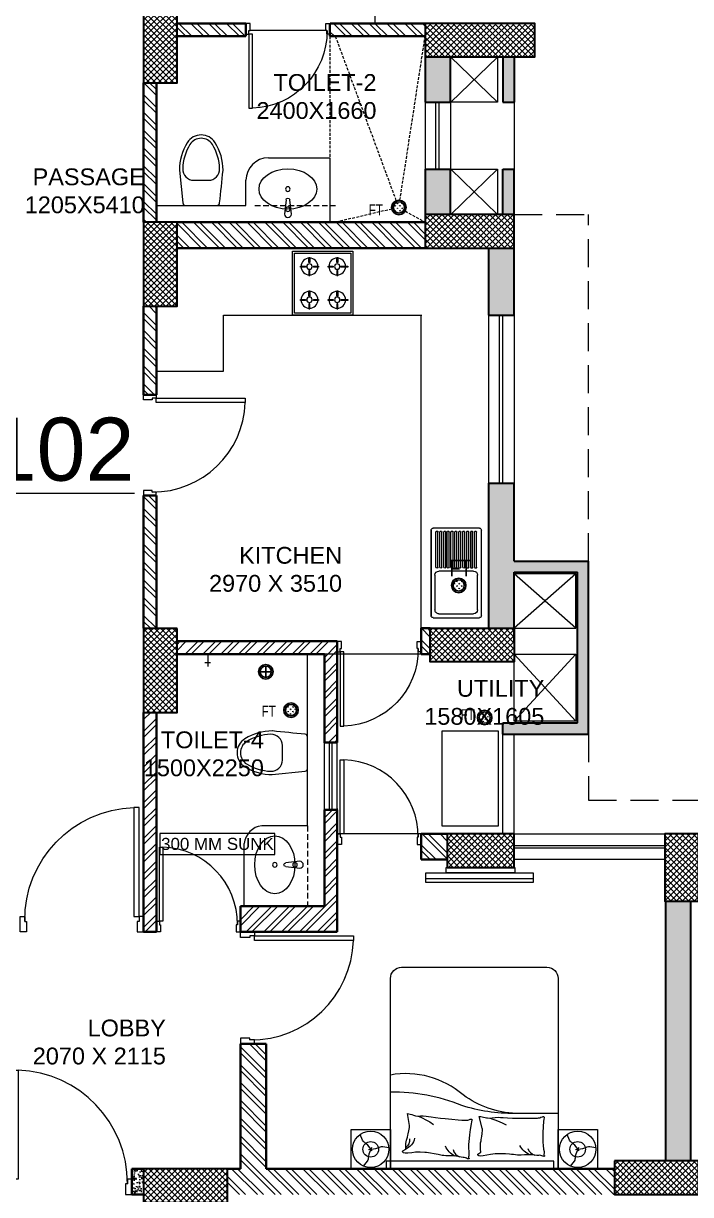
# Model space of a CAD drawing. Header units: millimetres. Extents: x 2919505 to 2966223, y -2460693 to -2283121.
# Drawn here: x 2933469 to 2939426, y -2300861 to -2290406 of the extents above; entities that cross this region are included whole.
import ezdxf
from ezdxf.enums import TextEntityAlignment as Align

# ---------------------------------------------------------------- set-up
doc = ezdxf.new("R2010")
doc.units = ezdxf.units.MM
doc.header["$LTSCALE"] = 100
doc.header["$MEASUREMENT"] = 0
doc.linetypes.add('DASHED2', pattern=[0.375, 0.25, -0.125])
doc.linetypes.add('HIDDEN', pattern=[0.375, 0.25, -0.125])
for name, color, linetype, lineweight in [('ACC BLOCK', 211, 'Continuous', 30), ('ch45_a-3B3T1S_3B3T1S-ch45_twr4_L1-2 _ L5-6_Top-1 - A-EQPM-PRHT', 2, 'Continuous', 13), ('COL H', 252, 'Continuous', 5), ('door', 35, 'Continuous', 13), ('FIX', 152, 'Continuous', 18), ('fixtures', 151, 'Continuous', 5), ('furn', 12, 'Continuous', 13), ('furniture', 5, 'Continuous', 18), ('hatch', 9, 'Continuous', 0), ('hidden', 127, 'HIDDEN', 5), ('MKG TEXT', 7, 'Continuous', 25), ('PROJ.', 7, 'DASHED2', 18), ('RAILING', 222, 'Continuous', 15), ('text', 7, 'Continuous', 9), ('WALL', 1, 'Continuous', 35), ('WALL HATCH', 43, 'Continuous', 5), ('win', 150, 'Continuous', 18)]:
    doc.layers.add(name, color=color, linetype=linetype, lineweight=lineweight)
for name, color, linetype, lineweight, true_color in [('cutout', 7, 'HIDDEN', 20, 0x0544ff), ('Sleevs', 7, 'Continuous', 20, 0xf500f5), ('STR. COLUMN', 7, 'Continuous', 30, 0xf50000)]:
    doc.layers.add(name, color=color, linetype=linetype, lineweight=lineweight, true_color=true_color)
doc.layers.add('MKG  ARROW', color=7, linetype='Continuous')
doc.layers.add('PAEROW', color=2, linetype='Continuous')
doc.styles.add('ARIAL', font='arial.ttf')
doc.styles.add('S', font='GOTHIC.TTF')
doc.styles.add('S7', font='romand.shx', dxfattribs={"height": 50})
doc.styles.add('Seal_Text', font='arial.ttf')
doc.styles.get("Standard").update_dxf_attribs({"font": 'sanss___.ttf'})
pattern_1 = [(315, (2939425.94, -2300861.33), (79.5495, 79.5495), []), (315, (2939425.94, -2300914.36), (79.5495, 79.5495), [])]
pattern_2 = [(315, (36.67, 147869.8), (79.549513, 79.549513), []), (315, (36.67, 147816.77), (79.549513, 79.549513), [])]
pattern_3 = [(45, (0, 147869.8), (-79.549513, 79.549513), []), (45, (53.03, 147869.8), (-79.549513, 79.549513), [])]
pattern_4 = [(50, (0, 147869.805), (71.7260183, -6.2752135), [7.5, -82.5]), (355, (0, 147869.805), (-13.8751334, 75.2192134), [6, -66]), (100.4514445, (5.98, 147869.28), (57.8508847, 68.9439991), [6.3740192, -70.1142112]), (46.1842, (0, 147889.805), (106.724133, -16.551928), [11.25, -123.75]), (96.6356355, (8.89, 147888.43), (93.4661946, 97.41186), [9.5610342, -105.171376]), (351.184164, (0, 147889.8), (93.4661945, 97.41186), [9, -99]), (21, (10, 147884.805), (59.6907052, -40.2618891), [7.5, -82.5]), (326, (10, 147884.805), (24.3315332, 72.5150045), [6, -66]), (71.4514447, (14.974, 147881.45), (84.0222377, 32.2531153), [6.374019, -70.1142112]), (37.5, (0, 147869.805), (1.21598553, 33.28938538), [0, -65.2, 0, -67, 0, -66.25]), (7.5, (0, 147869.805), (26.30695374, 39.4411712), [0, -38.2, 0, -63.7, 0, -25.25]), (327.5, (-22.3, 147869.805), (53.38224362, -2.25548717), [0, -25, 0, -78, 0, -103.5]), (317.5, (-32.3, 147869.805), (58.31861693, 10.01049823), [0, -32.5, 0, -51.8, 0, -73.5])]

# ---------------------------------------------------------------- blocks, each defined once
blk = doc.blocks.new('col-1')
at = {"layer": 'COL H', "lineweight": 5, "ltscale": 0.1}
h = blk.add_hatch(dxfattribs=at)
h.set_pattern_fill('ANSI37', color=256, scale=300)
h.paths.add_polyline_path([(2928695, -2448501), (2928695, -2448801), (2929445, -2448801), (2929445, -2448501)])
at = {"layer": 'STR. COLUMN', "color": 4}
blk.add_lwpolyline([(2928695, -2448501), (2928695, -2448801), (2929445, -2448801), (2929445, -2448501)], close=True, dxfattribs=at)
blk = doc.blocks.new('col10')
at = {"layer": 'COL H', "lineweight": 5, "ltscale": 0.1}
h = blk.add_hatch(dxfattribs=at)
h.set_pattern_fill('ANSI37', color=256, scale=300)
h.paths.add_polyline_path([(2937019, -2439981), (2937019, -2440281), (2937814, -2440281), (2937814, -2439981)])
at = {"layer": 'STR. COLUMN', "color": 4}
blk.add_lwpolyline([(2937019, -2439981), (2937019, -2440281), (2937814, -2440281), (2937814, -2439981)], close=True, dxfattribs=at)
blk = doc.blocks.new('col6')
at = {"layer": 'COL H', "lineweight": 5, "ltscale": 0.1}
h = blk.add_hatch(dxfattribs=at)
h.set_pattern_fill('ANSI37', color=256, scale=300)
h.paths.add_polyline_path([(2936070, -2431591), (2935770, -2431591), (2935770, -2432191), (2936070, -2432191)])
at = {"layer": 'STR. COLUMN', "color": 4}
blk.add_lwpolyline([(2936070, -2431591), (2935770, -2431591), (2935770, -2432191), (2936070, -2432191)], close=True, dxfattribs=at)
blk = doc.blocks.new('col4')
at = {"layer": 'COL H', "lineweight": 5, "ltscale": 0.1}
h = blk.add_hatch(dxfattribs=at)
h.set_pattern_fill('ANSI37', color=256, scale=300)
h.paths.add_polyline_path([(2938668, -2437950), (2938668, -2438250), (2939648, -2438250), (2939648, -2437950)])
at = {"layer": 'STR. COLUMN', "color": 4}
blk.add_lwpolyline([(2938668, -2437950), (2938668, -2438250), (2939648, -2438250), (2939648, -2437950)], close=True, dxfattribs=at)
blk = doc.blocks.new('A$C4EBC2541')
at = {"layer": 'door', "linetype": 'Continuous'}
for p, q in [((33.6, 119.9), (33.6, 958.2)), ((33.6, 958.2), (74, 958.2)), ((74, 958.2), (74, 119.9)), ((74, 119.9), (33.6, 119.9))]:
    blk.add_line(p, q, dxfattribs=at)
for points in [[(48, 0), (0, 0), (0, 119.9), (33.6, 119.9), (33.6, 81.6), (48, 81.6)], [(902, 0), (949.9, 0), (949.9, 119.9), (916.3, 119.9), (916.3, 81.6), (902, 81.6)]]:
    blk.add_lwpolyline(points, close=True, dxfattribs=at)
at = {"layer": 'door', "lineweight": 9, "ltscale": 0.5}
blk.add_arc((46.7, 88.9), 869.7, 359.51318, 88.19967, dxfattribs=at)
blk = doc.blocks.new('WC-WH')
for points in [[(315, 195), (22, 165, 0.384412), (0, 140), (0, -140, 0.383904), (22, -165, 0.001434), (314, -195, 0.140641), (560, -125, 0.259738), (630, 0, 0.259738), (560, 125, 0.139471)], [(225, 65), (225, -65, 0.422961), (328, -165, 0.13189), (544, -100, 0.259738), (600, 0, 0.259738), (544, 100, 0.13189), (328, 165, 0.422961)]]:
    blk.add_lwpolyline(points, format="xyb", close=True)
blk.add_arc((316, -170), 25, 264.2811, 270.16)
blk = doc.blocks.new('A$C618E22CC')
at = {"layer": 'FIX', "color": 151, "ltscale": 0.005}
for p, q in [((25.1, 238.7, -59.6), (129.4, 226.6, -59.6)), ((129.4, 199.4, -59.6), (25.1, 187.3, -59.6))]:
    blk.add_line(p, q, dxfattribs=at)
for centre, radius in [((61.2, 213, -59.6), 16.2), ((209.9, 213, -59.6), 17)]:
    blk.add_circle(centre, radius, dxfattribs=at)
at = {"layer": 'FIX', "color": 151, "ltscale": 0.005, "extrusion": (-3.17778e-34, -3.38964e-33, -1)}
blk.add_arc((-25.7, 213, 59.6), 25.7, 271.38488, 88.61512, dxfattribs=at)
at = {"layer": 'FIX', "color": 151, "ltscale": 0.005}
blk.add_arc((129.4, 213, -59.6), 13.6, 270.00007, 89.99993, dxfattribs=at)
at = {"layer": 'FIX', "color": 151, "ltscale": 0.005, "extrusion": (-1.16519e-33, -3.38964e-33, -1)}
blk.add_ellipse((209.9, 213, -59.6), major_axis=(0, 213), ratio=0.698357, dxfattribs=at)
blk = doc.blocks.new('JHKJHGK')
at = {"layer": 'ch45_a-3B3T1S_3B3T1S-ch45_twr4_L1-2 _ L5-6_Top-1 - A-EQPM-PRHT', "ltscale": 0.005}
for centre, radius in [((-931723, -368988, 0), 74.9), ((-931475, -368988, 0), 74.9), ((-931723, -368988, 0), 24.3), ((-931475, -368988, 0), 24.3), ((-931723, -369285, 0), 74.9), ((-931723, -369285, 0), 24.3), ((-931475, -369285, 0), 74.9), ((-931475, -369285, 0), 24.3)]:
    blk.add_circle(centre, radius, dxfattribs=at)
for points in [[(-931323, -368851, 0), (-931863, -368851, 0), (-931863, -369423, 0), (-931323, -369423, 0)], [(-931341, -368869, 0), (-931845, -368869, 0), (-931845, -369405, 0), (-931341, -369405, 0)], [(-931719, -368908, 0), (-931728, -368908, 0), (-931728, -368952, 0), (-931719, -368952, 0)], [(-931470, -368908, 0), (-931479, -368908, 0), (-931479, -368952, 0), (-931470, -368952, 0)], [(-931759, -368984, 0), (-931818, -368984, 0), (-931818, -368993, 0), (-931759, -368993, 0)], [(-931719, -369068, 0), (-931728, -369068, 0), (-931728, -369024, 0), (-931719, -369024, 0)], [(-931643, -368984, 0), (-931687, -368984, 0), (-931687, -368993, 0), (-931643, -368993, 0)], [(-931511, -368984, 0), (-931555, -368984, 0), (-931555, -368993, 0), (-931511, -368993, 0)], [(-931470, -369068, 0), (-931479, -369068, 0), (-931479, -369024, 0), (-931470, -369024, 0)], [(-931395, -368984, 0), (-931439, -368984, 0), (-931439, -368993, 0), (-931395, -368993, 0)], [(-931719, -369205, 0), (-931728, -369205, 0), (-931728, -369249, 0), (-931719, -369249, 0)], [(-931470, -369205, 0), (-931479, -369205, 0), (-931479, -369249, 0), (-931470, -369249, 0)], [(-931759, -369281, 0), (-931818, -369281, 0), (-931818, -369290, 0), (-931759, -369290, 0)], [(-931719, -369365, 0), (-931728, -369365, 0), (-931728, -369322, 0), (-931719, -369322, 0)], [(-931643, -369281, 0), (-931687, -369281, 0), (-931687, -369290, 0), (-931643, -369290, 0)], [(-931511, -369281, 0), (-931555, -369281, 0), (-931555, -369290, 0), (-931511, -369290, 0)], [(-931470, -369365, 0), (-931479, -369365, 0), (-931479, -369322, 0), (-931470, -369322, 0)], [(-931395, -369281, 0), (-931439, -369281, 0), (-931439, -369290, 0), (-931395, -369290, 0)]]:
    blk.add_3dface(points, dxfattribs=at)
blk = doc.blocks.new('A$C36853A70')
at = {"layer": 'furn', "ltscale": 0.005}
blk.add_line((83.9, 0), (83.9, 800), dxfattribs=at)
blk.add_lwpolyline([(38.9, 648.3), (0, 648.3), (0, 135.7), (38.9, 135.7)], close=True, dxfattribs=at)
blk.add_3dface([(110.9, 800, 0), (38.9, 800, 0), (38.9, 0, 0), (110.9, 0, 0)], dxfattribs=at)
blk = doc.blocks.new('A$C332B1A55')
at = {"layer": 'FIX'}
for p, q in [((0, 18), (0, 432)), ((18, 450), (782, 450)), ((800, 432), (800, 18)), ((35, 70), (35, 380)), ((70, 415), (381, 415)), ((416, 380), (416, 70)), ((451, 406), (765, 406)), ((451, 389), (765, 389)), ((451, 371), (765, 371)), ((451, 354), (765, 354)), ((451, 336), (765, 336)), ((451, 319), (765, 319)), ((451, 301), (765, 301)), ((451, 284), (765, 284)), ((451, 266), (765, 266)), ((451, 248), (765, 248)), ((451, 231), (765, 231)), ((451, 213), (765, 213)), ((451, 196), (765, 196)), ((451, 178), (765, 178)), ((451, 161), (765, 161)), ((451, 143), (765, 143)), ((451, 131), (765, 131)), ((451, 114), (765, 114)), ((18, 0), (782, 0)), ((782, 0), (18, 0)), ((381, 35), (70, 35)), ((451, 96), (765, 96)), ((451, 79), (765, 79)), ((451, 61), (765, 61)), ((451, 44), (765, 44))]:
    blk.add_line(p, q, dxfattribs=at)
for centre, major_axis, start_param, end_param in [((18, 432), (-12.4, 12.4), -0.785398, 0.785398), ((782, 432), (12.4, 12.4), 5.497787, 7.068583), ((70, 380), (-24.8, 24.8), -0.785398, 0.785398), ((381, 380), (24.8, 24.8), 5.497787, 7.068583), ((451, 397), (6.2, 6.2), 0.785398, 3.926991), ((451, 362), (6.2, 6.2), 0.785398, 3.926991), ((451, 327), (6.2, 6.2), 0.785398, 3.926991), ((765, 397), (6.2, 6.2), 3.926991, 7.068583), ((765, 362), (-6.2, 6.2), 2.356194, 5.497787), ((765, 327), (-6.2, 6.2), 2.356194, 5.497787), ((451, 292), (-6.2, 6.2), -0.785398, 2.356194), ((451, 257), (-6.2, 6.2), -0.785398, 2.356194), ((451, 222), (-6.2, 6.2), -0.785398, 2.356194), ((765, 292), (-6.2, 6.2), 2.356194, 5.497787), ((765, 257), (6.2, 6.2), 3.926991, 7.068583), ((765, 222), (6.2, 6.2), 3.926991, 7.068583), ((451, 187), (-6.2, 6.2), -0.785398, 2.356194), ((451, 152), (-6.2, 6.2), -0.785398, 2.356194), ((451, 123), (-6.2, 6.2), -0.785398, 2.356194), ((765, 187), (6.2, 6.2), 3.926991, 7.068583), ((765, 152), (6.2, 6.2), 3.926991, 7.068583), ((765, 123), (6.2, 6.2), 3.926991, 7.068583), ((18, 18), (12.4, 12.4), 2.356194, 3.926991), ((70, 70), (24.8, 24.8), 2.356194, 3.926991), ((381, 70), (24.8, 24.8), 3.926991, 5.497787), ((451, 88), (-6.2, 6.2), -0.785398, 2.356194), ((451, 53), (-6.2, 6.2), -0.785398, 2.356194), ((765, 88), (6.2, 6.2), 3.926991, 7.068583), ((765, 53), (6.2, 6.2), 3.926991, 7.068583), ((782, 18), (-12.4, 12.4), 2.356194, 3.926991)]:
    blk.add_ellipse(centre, major_axis=major_axis, ratio=1, start_param=start_param, end_param=end_param, dxfattribs=at)
blk = doc.blocks.new('FT')
h = blk.add_hatch()
h.set_pattern_fill('GRASS', color=1, scale=30, style=0)
h.set_pattern_definition([(90, (-291077.183, -132848.178), (-21.2132034, 21.2132034), [5.625, -36.801407]), (45, (-291077.183, -132848.178), (-21.2132034, 21.2132034), [5.625, -24.375]), (135, (-291077.183, -132848.178), (-21.2132034, -21.2132034), [5.625, -24.375])])
h.paths.add_polyline_path([(50, 0, 1), (-50, 0, 1)])
at = {"ltscale": 0.01}
for radius in [65, 50]:
    blk.add_circle((0, 0), radius, dxfattribs=at)
blk = doc.blocks.new('FCO')
at = {"ltscale": 0.01}
for radius in [65, 50]:
    blk.add_circle((0, 0), radius, dxfattribs=at)
at = {"layer": 'MKG  ARROW', "color": 1, "ltscale": 0.1}
for p, q in [((-50, 0), (50, 0)), ((0, -50), (0, 50))]:
    blk.add_line(p, q, dxfattribs=at)
blk = doc.blocks.new('LvlP')
at = {"style": 'S7'}
blk.add_attdef('LVL-7600', (123, 24), '', height=125, dxfattribs=at)

msp = doc.modelspace()

# ---------------------------------------------------------------- hatches: boundary and pattern name
at = {"layer": 'WALL HATCH'}
h = msp.add_hatch(dxfattribs=at)
h.set_pattern_fill('ANSI32', color=256, scale=300, angle=-90, style=0)
h.set_pattern_definition(pattern_1)
h.paths.add_polyline_path([(2937055.9, -2290521.4), (2937055.9, -2290406.4), (2936205.9, -2290406.4), (2936205.9, -2290501.1), (2936205.9, -2290521.4)])
h.paths.add_polyline_path([(2934840.9, -2290406.4), (2934840.9, -2290521.4), (2935455.9, -2290521.4), (2935455.9, -2290406.4)])
h.paths.add_polyline_path([(2934540.9, -2290936.4), (2934655.9, -2290936.4), (2934655.9, -2290936.4), (2934540.9, -2290936.4)])
h = msp.add_hatch(dxfattribs=at)
h.set_pattern_fill('AR-CONC', color=8, scale=10, style=0)
h.set_pattern_definition([(50, (-1485, 147869.803), (71.7260183, -6.2752135), [7.5, -82.5]), (355, (-1485, 147869.8), (-13.8751334, 75.2192134), [6, -66]), (100.4514445, (-1479.02, 147869.28), (57.8508847, 68.9439991), [6.3740192, -70.1142112]), (46.1842, (-1485, 147889.8), (106.724133, -16.551928), [11.25, -123.75]), (96.6356355, (-1476.11, 147888.42), (93.4661946, 97.41186), [9.5610342, -105.171376]), (351.184164, (-1485, 147889.8), (93.4661945, 97.41186), [9, -99]), (21, (-1475, 147884.803), (59.6907052, -40.2618891), [7.5, -82.5]), (326, (-1475, 147884.8), (24.3315332, 72.5150045), [6, -66]), (71.4514447, (-1470.026, 147881.45), (84.0222377, 32.2531153), [6.374019, -70.1142112]), (37.5, (-1485, 147869.803), (1.21598553, 33.28938538), [0, -65.2, 0, -67, 0, -66.25]), (7.5, (-1485, 147869.803), (26.30695374, 39.4411712), [0, -38.2, 0, -63.7, 0, -25.25]), (327.5, (-1507.3, 147869.803), (53.38224362, -2.25548717), [0, -25, 0, -78, 0, -103.5]), (317.5, (-1517.3, 147869.803), (58.31861693, 10.01049823), [0, -32.5, 0, -51.8, 0, -73.5])])
h.paths.add_polyline_path([(2937750.9, -2291708.9), (2937850.9, -2291708.9), (2937850.9, -2292411.5), (2937850.9, -2292411.4), (2937850.9, -2292111.4), (2937750.9, -2292111.4)])
edge = h.paths.add_edge_path()
edge.add_line((2937280.9, -2291108.9), (2937280.9, -2290706.4))
h.paths.add_polyline_path([(2937055.9, -2292111.4), (2937281, -2292111.4), (2937281, -2291708.9), (2937055.9, -2291708.9)])
h.paths.add_polyline_path([(2937055.9, -2290706.4), (2937055.9, -2290706.4), (2937055.9, -2290706.4), (2937055.9, -2291108.9), (2937280.9, -2291108.9), (2937280.9, -2290706.4)])
h.paths.add_polyline_path([(2937845.9, -2290706.4), (2937745.9, -2290706.4), (2937745.9, -2291108.9), (2937845.9, -2291108.9)])
h = msp.add_hatch(dxfattribs=at)
h.set_pattern_fill('ANSI32', color=256, scale=300, angle=-90, style=0)
h.set_pattern_definition(pattern_2)
h.paths.add_polyline_path([(2934655.9, -2290936.4), (2934540.9, -2290936.4), (2934540.9, -2292181.4), (2934655.9, -2292181.4)])
h = msp.add_hatch(dxfattribs=at)
h.set_pattern_fill('ANSI32', color=256, scale=300, angle=-90, style=0)
h.set_pattern_definition(pattern_1)
h.paths.add_polyline_path([(2934840.9, -2292181.4), (2934840.9, -2292411.4), (2937055.9, -2292411.4), (2937055.9, -2292181.4), (2934770.9, -2292181.4), (2934770.9, -2292181.4)])
h = msp.add_hatch(dxfattribs=at)
h.set_pattern_fill('AR-CONC', color=8, scale=10, style=0)
h.set_pattern_definition(pattern_4)
h.paths.add_polyline_path([(2937850.9, -2293011.4), (2937850.9, -2292411.5), (2937625.9, -2292411.5), (2937625.9, -2293011.4)])
h.paths.add_polyline_path([(2937850.9, -2295806.4), (2937850.9, -2294511.4), (2937625.9, -2294511.4), (2937625.9, -2295806.4)])
h = msp.add_hatch(dxfattribs=at)
h.set_pattern_fill('ANSI32', color=256, scale=300, angle=-90, style=0)
h.set_pattern_definition([(315, (0, 147869.8), (79.549513, 79.549513), []), (315, (0, 147816.77), (79.549513, 79.549513), [])])
h.paths.add_polyline_path([(2934654.8, -2292931.4), (2934541.1, -2292931.4), (2934541.6, -2293721.3), (2934655.3, -2293721.3)])
h.paths.add_polyline_path([(2934540.9, -2295806.4), (2934655.9, -2295806.4), (2934655.9, -2294621.3), (2934540.9, -2294621.3)])
h = msp.add_hatch(dxfattribs=at)
h.set_pattern_fill('AR-CONC', color=8, scale=10, style=0)
h.set_pattern_definition(pattern_4)
h.paths.add_polyline_path([(2937850.7, -2295306.4), (2938415.9, -2295306.4), (2938415.9, -2296651.4), (2937750.9, -2296651.4), (2937750.9, -2296751.4), (2938515.9, -2296751.4), (2938515.9, -2295206.4), (2937850.7, -2295206.4)])
h = msp.add_hatch(dxfattribs=at)
h.set_pattern_fill('ANSI32', color=256, scale=300, angle=-90, style=0)
h.set_pattern_definition(pattern_1)
h.paths.add_polyline_path([(2937100.9, -2296036.4), (2937100.9, -2295806.4), (2937020.9, -2295806.4), (2937020.9, -2296036.4)])
h = msp.add_hatch(dxfattribs=at)
h.set_pattern_fill('ANSI32', color=256, scale=300, style=0)
h.set_pattern_definition([(45, (0, 147869.8), (-79.549513, 79.549513), []), (45, (53.03, 147869.8), (-79.549513, 79.549513), [])])
h.paths.add_polyline_path([(2936155.9, -2296037.4), (2936270.9, -2296037.4), (2936270.9, -2296826.5), (2936155.9, -2296826.5)])
h.paths.add_polyline_path([(2934840.9, -2295921.4), (2934840.9, -2296037.4), (2936270.9, -2296037.4), (2936270.9, -2295921.4)])
h = msp.add_hatch(dxfattribs=at)
h.set_pattern_fill('ANSI32', color=256, scale=300, style=0)
h.set_pattern_definition(pattern_3)
h.paths.add_polyline_path([(2934655.9, -2296556.4), (2934540.9, -2296556.4), (2934540.9, -2298516.6), (2934655.9, -2298516.6)])
h = msp.add_hatch(dxfattribs=at)
h.set_pattern_fill('ANSI32', color=256, scale=300, style=0)
h.set_pattern_definition(pattern_3)
h.paths.add_polyline_path([(2935405.9, -2298286.6), (2936270.9, -2298286.6), (2936270.9, -2298516.6), (2935405.9, -2298516.6)])
h.paths.add_polyline_path([(2936270.9, -2297426.5), (2936155.9, -2297426.5), (2936155.9, -2298286.6), (2936270.9, -2298286.6)])
h = msp.add_hatch(dxfattribs=at)
h.set_pattern_fill('ANSI32', color=256, scale=300, angle=-90, style=0)
h.set_pattern_definition([(315, (0, 147984.81), (79.549513, 79.549513), []), (315, (0, 147931.77), (79.549513, 79.549513), [])])
h.paths.add_polyline_path([(2937250.9, -2297871.4), (2937250.9, -2297641.4), (2937020.9, -2297641.4), (2937020.9, -2297871.4)])
h = msp.add_hatch(dxfattribs=at)
h.set_pattern_fill('AR-CONC', color=8, scale=10, style=0)
h.set_pattern_definition([(50, (0.13, 147869.8), (71.7260183, -6.2752135), [7.5, -82.5]), (355, (0.13, 147869.8), (-13.8751334, 75.2192134), [6, -66]), (100.4514445, (6.105, 147869.28), (57.8508847, 68.9439991), [6.3740192, -70.1142112]), (46.1842, (0.13, 147889.8), (106.724133, -16.551928), [11.25, -123.75]), (96.6356355, (9.02, 147888.42), (93.4661946, 97.41186), [9.5610342, -105.171376]), (351.184164, (0.13, 147889.8), (93.4661945, 97.41186), [9, -99]), (21, (10.13, 147884.8), (59.6907052, -40.2618891), [7.5, -82.5]), (326, (10.13, 147884.8), (24.3315332, 72.5150045), [6, -66]), (71.4514447, (15.1, 147881.446), (84.0222377, 32.2531153), [6.374019, -70.1142112]), (37.5, (0.128, 147869.8), (1.21598553, 33.28938538), [0, -65.2, 0, -67, 0, -66.25]), (7.5, (0.128, 147869.8), (26.30695374, 39.4411712), [0, -38.2, 0, -63.7, 0, -25.25]), (327.5, (-22.172, 147869.8), (53.38224362, -2.25548717), [0, -25, 0, -78, 0, -103.5]), (317.5, (-32.17, 147869.8), (58.31861693, 10.01049823), [0, -32.5, 0, -51.8, 0, -73.5])])
h.paths.add_polyline_path([(2939200.9, -2300561.3), (2939425.9, -2300561.3), (2939425.9, -2298241.4), (2939200.9, -2298241.4)])
h = msp.add_hatch(dxfattribs=at)
h.set_pattern_fill('ANSI32', color=256, scale=300, angle=-90, style=0)
h.set_pattern_definition(pattern_2)
h.paths.add_polyline_path([(2938745.9, -2300861.3), (2938745.9, -2300631.3), (2935312.6, -2300631.3), (2935307.8, -2300631.3), (2935290.9, -2300631.3), (2935290.9, -2300861.3)])
h.paths.add_polyline_path([(2935635.9, -2299516.6), (2935405.9, -2299516.6), (2935405.9, -2300631.3), (2935635.9, -2300631.3)])
h = msp.add_hatch(dxfattribs=at)
h.set_pattern_fill('AR-CONC', color=256, scale=10, style=0)
h.set_pattern_definition([(50, (-15748.26, 147869.805), (71.7260183, -6.2752135), [7.5, -82.5]), (355, (-15748.26, 147869.805), (-13.8751334, 75.2192134), [6, -66]), (100.4514445, (-15742.286, 147869.28), (57.8508847, 68.9439991), [6.3740192, -70.1142112]), (46.1842, (-15748.26, 147889.805), (106.724133, -16.551928), [11.25, -123.75]), (96.6356355, (-15739.37, 147888.43), (93.4661946, 97.41186), [9.5610342, -105.171376]), (351.184164, (-15748.26, 147889.8), (93.4661945, 97.41186), [9, -99]), (21, (-15738.26, 147884.805), (59.6907052, -40.2618891), [7.5, -82.5]), (326, (-15738.26, 147884.805), (24.3315332, 72.5150045), [6, -66]), (71.4514447, (-15733.29, 147881.45), (84.0222377, 32.2531153), [6.374019, -70.1142112]), (37.5, (-15748.263, 147869.805), (1.21598553, 33.28938538), [0, -65.2, 0, -67, 0, -66.25]), (7.5, (-15748.263, 147869.805), (26.30695374, 39.4411712), [0, -38.2, 0, -63.7, 0, -25.25]), (327.5, (-15770.563, 147869.805), (53.38224362, -2.25548717), [0, -25, 0, -78, 0, -103.5]), (317.5, (-15780.563, 147869.805), (58.31861693, 10.01049823), [0, -32.5, 0, -51.8, 0, -73.5])])
h.paths.add_polyline_path([(2934540.9, -2300631.3), (2934435.9, -2300631.3), (2934435.9, -2300861.3), (2934540.9, -2300861.3)])

# ---------------------------------------------------------------- linework, layer by layer
at = {"layer": 'ACC BLOCK', "ltscale": 0.1}
for p, q in [((2937055.9, -2290706.4), (2937055.9, -2291108.9)), ((2937280.9, -2291108.9), (2937280.9, -2290706.4)), ((2937750.9, -2290706.4), (2937750.9, -2291108.8)), ((2937850.9, -2290706.4), (2937850.9, -2291108.8)), ((2937055.9, -2291108.9), (2937280.9, -2291108.9)), ((2937750.9, -2291108.8), (2937850.9, -2291108.8)), ((2937055.9, -2291708.9), (2937055.9, -2292111.4)), ((2937055.9, -2291708.9), (2937280.9, -2291708.9)), ((2937280.9, -2292111.4), (2937281, -2291708.9)), ((2937750.9, -2292111.4), (2937750.9, -2291708.9)), ((2937750.9, -2291708.9), (2937850.9, -2291708.9)), ((2937850.9, -2292111.4), (2937850.9, -2291708.9)), ((2937625.9, -2293011.4), (2937625.9, -2292411.5)), ((2937850.9, -2293011.4), (2937850.9, -2292411.5)), ((2937625.9, -2293011.4), (2937850.9, -2293011.4)), ((2937625.9, -2294511.4), (2937850.9, -2294511.4)), ((2937625.9, -2295806.4), (2937625.9, -2294511.4)), ((2937850.9, -2295206.4), (2937850.9, -2294511.4)), ((2937850.9, -2295206.4), (2938515.9, -2295206.4)), ((2938515.9, -2296751.4), (2938515.9, -2295206.4)), ((2937850.9, -2295306.4), (2938415.9, -2295306.4)), ((2937850.9, -2295921.4), (2937850.9, -2295306.4)), ((2938415.9, -2296651.4), (2938415.9, -2295306.4)), ((2937750.9, -2296651.4), (2938415.9, -2296651.4)), ((2937750.9, -2296751.4), (2937750.9, -2296651.4)), ((2937750.9, -2296751.4), (2938515.9, -2296751.4)), ((2939200.9, -2298241.4), (2939200.9, -2300561.3)), ((2939425.9, -2298241.4), (2939425.9, -2300561.3))]:
    msp.add_line(p, q, dxfattribs=at)
at = {"layer": 'cutout', "color": 160, "linetype": 'Continuous', "lineweight": 9, "ltscale": 0.1, "true_color": 0x0040ff}
for p, q in [((2937700.9, -2291108.9), (2937285.9, -2290706.4)), ((2937285.9, -2291108.9), (2937700.9, -2290706.4)), ((2937700.9, -2292111.4), (2937285.9, -2291708.9)), ((2937285.9, -2292111.4), (2937700.9, -2291708.9))]:
    msp.add_line(p, q, dxfattribs=at)
at = {"layer": 'cutout', "color": 160, "linetype": 'Continuous', "ltscale": 0.1, "true_color": 0x0040ff}
for p, q in [((2938400.9, -2295806.4), (2937850.9, -2295321.4)), ((2938400.9, -2295321.4), (2937850.9, -2295806.4)), ((2937850.9, -2296636.4), (2938400.9, -2296036.4)), ((2937850.9, -2296036.4), (2938400.9, -2296636.4))]:
    msp.add_line(p, q, dxfattribs=at)
for points in [[(2937700.9, -2290706.4), (2937700.9, -2291108.9), (2937285.9, -2291108.9), (2937285.9, -2290706.4)], [(2937700.9, -2291708.9), (2937700.9, -2292111.4), (2937285.9, -2292111.4), (2937285.9, -2291708.9)], [(2937850.9, -2295806.4), (2938401, -2295806.4), (2938401, -2295321.4), (2937850.9, -2295321.4)], [(2937850.9, -2296636.4), (2937850.9, -2296036.4), (2938400.9, -2296036.4), (2938400.9, -2296636.4)]]:
    msp.add_lwpolyline(points, close=True, dxfattribs=at)
at = {"layer": 'door'}
for p, q in [((2936168, -2290470.8), (2935493.9, -2290470.8)), ((2937020.9, -2296036.4), (2936121.1, -2296035.7)), ((2937020.9, -2297641.4), (2936270.9, -2297641.4))]:
    msp.add_line(p, q, dxfattribs=at)
at = {"layer": 'door', "linetype": 'Continuous'}
for p, q in [((2936270.9, -2296033.6), (2936270.9, -2295920)), ((2936270.9, -2297413.7), (2936270.9, -2297527.4))]:
    msp.add_line(p, q, dxfattribs=at)
at = {"layer": 'fixtures'}
for p, q in [((2935655.9, -2291606.4), (2936206, -2291606.4)), ((2936206, -2291606.4), (2936205.9, -2292181.4)), ((2935455.9, -2292031.4), (2935455.9, -2291806.4)), ((2934655.9, -2292031.4), (2935455.9, -2292031.4)), ((2935255.9, -2293011.4), (2937025.9, -2293011.4)), ((2935255.9, -2293511.4), (2935255.9, -2293011.4)), ((2937020.9, -2295921.4), (2937020.9, -2293011.4)), ((2934655.9, -2293511.4), (2935255.9, -2293511.4)), ((2936005.9, -2297568.8), (2936005.9, -2296036.4)), ((2936005.9, -2297568.8), (2935596.1, -2297568.8)), ((2935440.9, -2298286.6), (2935440.9, -2297726.3))]:
    msp.add_line(p, q, dxfattribs=at)
at = {"layer": 'fixtures', "color": 8, "linetype": 'DASHED2', "ltscale": 2}
msp.add_line((2936005.9, -2297568.8), (2936005.9, -2298286.6), dxfattribs=at)
msp.add_lwpolyline([(2935534.8, -2292031.4), (2936255.8, -2292031.4)], dxfattribs=at)
at = {"layer": 'fixtures'}
for centre, radius, start, end in [((2935655.9, -2291806.4), 200, 90, 180), ((2935616.3, -2297743.8), 176.2, 96.57924, 174.31017)]:
    msp.add_arc(centre, radius, start, end, dxfattribs=at)
at = {"layer": 'furniture', "extrusion": (0, 0, -1)}
for p, q in [((2936845.9, -2298831.3), (2938143.7, -2298831.3)), ((2936745.9, -2300631.3), (2936745.9, -2298931.3)), ((2938243.7, -2298931.3), (2938243.7, -2300631.3)), ((2938150.7, -2300631.5), (2936706.4, -2300631.3))]:
    msp.add_line(p, q, dxfattribs=at)
at = {"layer": 'furniture'}
msp.add_lwpolyline([(2937707.7, -2296722.6), (2937707.7, -2297572.2), (2937207.3, -2297572.2), (2937207.3, -2296722.6)], close=True, dxfattribs=at)
at = {"layer": 'furniture', "flags": 128}
for points in [[(2937866.4, -2300137.3, -0.1472237), (2937394.6, -2299972.2, 0.2275172), (2936745.9, -2299793.9)], [(2938243.7, -2300137.3), (2937854.6, -2300137.3, -0.0810958), (2937382.9, -2300066.5, 0.1019567), (2936745.9, -2299947)], [(2936583.1, -2300472), (2936543.8, -2300421.7), (2936530.1, -2300407.6), (2936516.7, -2300397.2), (2936510.7, -2300392.8, -0.2017594), (2936496.6, -2300375.7), (2936477, -2300325)], [(2938430.9, -2300472), (2938391.7, -2300421.7), (2938377.9, -2300407.6), (2938364.6, -2300397.2), (2938358.5, -2300392.8, -0.2017594), (2938344.4, -2300375.7), (2938324.8, -2300325)], [(2936578, -2300441.5), (2936554.1, -2300500.7), (2936548.8, -2300519.6), (2936546.4, -2300536.4), (2936545.7, -2300543.8, -0.2017594), (2936537.9, -2300564.5), (2936503.8, -2300606.9)], [(2936551.4, -2300459.1), (2936614.6, -2300450.2), (2936633.6, -2300445.3), (2936649.3, -2300439), (2936656.1, -2300435.9, -0.2017594), (2936678, -2300432.3), (2936731.7, -2300440.6)], [(2938425.9, -2300441.5), (2938401.9, -2300500.7), (2938396.6, -2300519.6), (2938394.3, -2300536.4), (2938393.5, -2300543.8, -0.2017594), (2938385.8, -2300564.5), (2938351.6, -2300606.9)], [(2938399.2, -2300459.1), (2938462.4, -2300450.2), (2938481.5, -2300445.3), (2938497.2, -2300439), (2938504, -2300435.9, -0.2017594), (2938525.8, -2300432.3), (2938579.5, -2300440.6)]]:
    msp.add_lwpolyline(points, format="xyb", dxfattribs=at)
for points in [[(2937472, -2300187.6), (2937473.6, -2300192.8), (2937473, -2300196.9), (2937469.1, -2300213.4), (2937466.1, -2300230), (2937458.8, -2300279.2), (2937451.8, -2300328.4), (2937447.7, -2300359.6), (2937445.2, -2300387), (2937443.8, -2300414.4), (2937443.5, -2300446.3), (2937444.4, -2300478.2), (2937446.4, -2300500.3), (2937447, -2300508.2), (2937446.4, -2300516), (2937443.9, -2300523.4), (2937442.4, -2300528.7), (2937443, -2300534.1), (2937444.6, -2300536.2), (2937447.3, -2300536.9), (2937447.5, -2300539), (2937447.5, -2300541.6), (2937440.5, -2300542.6), (2937440.5, -2300542.6), (2937432.5, -2300541.3), (2937425.2, -2300537.6), (2937415.5, -2300532.2), (2937404.9, -2300529), (2937394.3, -2300529.8), (2937378.3, -2300528.2), (2937362.7, -2300523.7), (2937331, -2300519), (2937301, -2300516.4), (2937271.1, -2300514.6), (2937241.3, -2300514), (2937224, -2300513.4), (2937206.9, -2300511.7), (2937171.3, -2300503.6), (2937154.1, -2300500), (2937136.9, -2300496.3), (2937103.1, -2300491.4), (2937069.3, -2300486.5), (2937051.7, -2300485.5), (2937010, -2300483.2), (2936968.3, -2300483.7), (2936936.3, -2300487.4), (2936900.6, -2300491.9), (2936878.5, -2300491.6), (2936862.3, -2300488.5), (2936854.4, -2300481.2), (2936855.4, -2300470.4), (2936855.4, -2300470.4), (2936882.7, -2300455.3), (2936882.7, -2300430.8), (2936884.2, -2300406), (2936886.3, -2300390.1), (2936889.7, -2300374.5), (2936894.4, -2300357.1), (2936896.9, -2300348.3), (2936902.6, -2300329.6), (2936905.2, -2300319.1), (2936910.9, -2300291.2), (2936915.4, -2300263), (2936916, -2300253.9), (2936915.2, -2300244.8), (2936898.2, -2300138.3), (2936910.9, -2300139.5), (2936922.4, -2300142.2), (2936936.5, -2300146.4), (2936950.3, -2300151.5), (2936960.3, -2300155.1), (2936970.6, -2300157.7), (2936991.7, -2300160.2), (2937012.9, -2300159.5), (2937039.5, -2300158.1), (2937066.1, -2300160), (2937087.2, -2300163), (2937108.2, -2300166.4), (2937147.3, -2300172.4), (2937191.6, -2300178), (2937236, -2300182.9), (2937294, -2300188.7), (2937352, -2300193.8), (2937382.9, -2300195.9), (2937413.9, -2300197.1), (2937424.9, -2300196.9), (2937435.8, -2300195.9), (2937446, -2300193.1), (2937459.2, -2300189.1), (2937465.5, -2300188.1)], [(2938115.3, -2300163.9), (2938117.4, -2300168.8), (2938117.1, -2300173), (2938114.7, -2300189.7), (2938113.2, -2300206.5), (2938110.2, -2300256.2), (2938107.5, -2300305.8), (2938106.2, -2300337.2), (2938106, -2300364.7), (2938107, -2300392.2), (2938109.5, -2300424), (2938113.2, -2300455.7), (2938117.1, -2300477.5), (2938118.4, -2300485.3), (2938118.5, -2300493.2), (2938116.6, -2300500.8), (2938115.6, -2300506.1), (2938116.6, -2300511.5), (2938118.5, -2300513.5), (2938121.1, -2300513.9), (2938121.6, -2300516), (2938121.8, -2300518.6), (2938114.9, -2300520.2), (2938114.9, -2300520.2), (2938106.8, -2300519.6), (2938099.2, -2300516.5), (2938089.1, -2300512), (2938078.3, -2300509.7), (2938067.8, -2300511.5), (2938051.6, -2300511.3), (2938035.8, -2300508.2), (2938003.7, -2300506.3), (2937973.7, -2300506.3), (2937943.8, -2300507.1), (2937913.9, -2300509.1), (2937896.7, -2300510), (2937879.5, -2300509.7), (2937843.4, -2300504.8), (2937825.9, -2300502.7), (2937808.4, -2300500.5), (2937774.3, -2300498.6), (2937740.2, -2300496.6), (2937722.6, -2300497.2), (2937680.9, -2300498.6), (2937639.4, -2300502.7), (2937607.9, -2300509.2), (2937572.6, -2300516.7), (2937550.6, -2300518.3), (2937534.2, -2300516.7), (2937525.7, -2300510.1), (2937525.7, -2300499.3), (2937525.7, -2300499.3), (2937551.7, -2300481.9), (2937549.5, -2300457.4), (2937548.8, -2300432.6), (2937549.5, -2300416.6), (2937551.5, -2300400.7), (2937554.8, -2300383), (2937556.4, -2300374), (2937560.4, -2300354.8), (2937562.1, -2300344.2), (2937565.4, -2300315.9), (2937567.4, -2300287.5), (2937567.2, -2300278.3), (2937565.6, -2300269.3), (2937539.5, -2300164.7), (2937552.1, -2300164.8), (2937563.9, -2300166.5), (2937578.3, -2300169.4), (2937592.5, -2300173.3), (2937602.7, -2300176), (2937613.2, -2300177.7), (2937634.5, -2300178.4), (2937655.6, -2300175.8), (2937682, -2300172.1), (2937708.6, -2300171.7), (2937729.8, -2300172.9), (2937751.1, -2300174.4), (2937790.6, -2300176.9), (2937835.2, -2300178.6), (2937879.8, -2300179.7), (2937938.1, -2300180.4), (2937996.3, -2300180.4), (2938027.3, -2300179.8), (2938058.3, -2300178.3), (2938069.2, -2300177.2), (2938080, -2300175.2), (2938089.9, -2300171.6), (2938102.7, -2300166.5), (2938109, -2300164.9)]]:
    msp.add_lwpolyline(points, close=True, dxfattribs=at)
for points in [[(2936992.8, -2300160.3), (2937017.3, -2300170.8), (2937034.3, -2300178.9), (2937056, -2300189.9), (2937096.3, -2300213.3), (2937131.7, -2300234.3)], [(2937635.6, -2300178.3), (2937660.9, -2300186.7), (2937678.6, -2300193.3), (2937701.1, -2300202.3), (2937743.3, -2300222.1), (2937780.4, -2300240)]]:
    msp.add_lwpolyline(points, dxfattribs=at)
at = {"layer": 'furniture'}
for centre, radius in [((2936570, -2300457.3), 162.5), ((2938417.9, -2300457.3), 162.5), ((2936570, -2300457.3), 69.6), ((2938417.9, -2300457.3), 69.6)]:
    msp.add_circle(centre, radius, dxfattribs=at)
at = {"layer": 'furniture', "extrusion": (0, 0, -1)}
for centre, radius, start, end in [((-2936845.9, -2298931.3), 100, 0, 90), ((-2938143.7, -2298931.3), 100, 90, 180), ((-2936843.3, -2300376.7), 74.8, 170.15863, 238.37453), ((-2936832.5, -2300334.5), 131, 190.7608, 247.50985), ((-2937396.4, -2300364.4), 171.9, 296.77591, 338.08655), ((-2938055.5, -2300346.5), 171.9, 291.77591, 333.08655)]:
    msp.add_arc(centre, radius, start, end, dxfattribs=at)
at = {"layer": 'furniture'}
for centre, start, end in [((2937389.1, -2300443.4), 190.7131, 251.79131), ((2938055.1, -2300425.8), 195.7131, 256.79131)]:
    msp.add_arc(centre, 84.6, start, end, dxfattribs=at)
for points in [[(2936395.9, -2300631.3), (2936395.9, -2300281.3), (2936745.9, -2300281.3), (2936745.9, -2300631.3)], [(2938243.7, -2300631.3), (2938243.7, -2300281.3), (2938593.7, -2300281.3), (2938593.7, -2300631.3)], [(2936706.4, -2300561.8), (2936706.4, -2300631.3), (2938204.2, -2300631.3), (2938204.2, -2300561.8)]]:
    msp.add_3dface(points, dxfattribs=at)
at = {"layer": 'hatch'}
msp.add_line((2936605.9, -2289806.4), (2936605.9, -2290406.4), dxfattribs=at)
at = {"layer": 'hidden'}
for p, q in [((2936205.9, -2290521.4), (2936205.9, -2292181.4)), ((2936877.7, -2292080.8), (2937055.9, -2292181.4)), ((2937850.9, -2296636.4), (2937850.9, -2296151.4))]:
    msp.add_line(p, q, dxfattribs=at)
for points in [[(2936798.3, -2291988), (2936255.8, -2290521.4)], [(2936830.9, -2291984.7), (2937055.9, -2290521.4)], [(2936757.8, -2292063.7), (2936255.8, -2292181.4)]]:
    msp.add_lwpolyline(points, dxfattribs=at)
msp.add_circle((2936821, -2292048.9), 50, dxfattribs=at)
at = {"layer": 'PROJ.', "ltscale": 10}
for p, q in [((2937850.9, -2292111.4), (2938515.9, -2292111.4)), ((2938515.9, -2295206.4), (2938515.9, -2292111.4)), ((2938515.9, -2296751.4), (2938515.9, -2297341.4)), ((2938515.9, -2297341.4), (2939495.9, -2297341.4))]:
    msp.add_line(p, q, dxfattribs=at)
at = {"layer": 'RAILING'}
for p, q in [((2937750.9, -2297641.4), (2937750.9, -2296751.4)), ((2937850.9, -2297641.4), (2937850.9, -2296751.4))]:
    msp.add_line(p, q, dxfattribs=at)
at = {"layer": 'Sleevs', "ltscale": 0.1}
for p, q in [((2935088, -2296110.2), (2935139.9, -2296110.2)), ((2935114.8, -2296036.4), (2935114.8, -2296145.7))]:
    msp.add_line(p, q, dxfattribs=at)
at = {"layer": 'text', "lineweight": 9}
msp.add_lwpolyline([(2935712.6, -2297637), (2934686.1, -2297637), (2934686.1, -2297825.7), (2935712.6, -2297825.7)], close=True, dxfattribs=at)
at = {"layer": 'WALL'}
for p, q in [((2935455.9, -2290406.4), (2934840.9, -2290406.4)), ((2935455.9, -2290406.4), (2935455.9, -2290521.4)), ((2936205.9, -2290406.4), (2936205.9, -2290521.4)), ((2937055.9, -2290406.4), (2936207.9, -2290406.4)), ((2935455.9, -2290521.4), (2934840.9, -2290521.4)), ((2937055.9, -2290521.4), (2936205.9, -2290521.4)), ((2934540.9, -2290936.4), (2934540.9, -2292181.4)), ((2934655.9, -2290936.4), (2934655.9, -2292181.4)), ((2934655.9, -2290941.4), (2934655.9, -2290941.4)), ((2934655.9, -2292181.4), (2934655.9, -2292181.4)), ((2934840.9, -2292181.4), (2937055.9, -2292181.4)), ((2934840.9, -2292411.4), (2937055.9, -2292411.4)), ((2934540.9, -2292931.4), (2934540.9, -2293721.3)), ((2934655.9, -2293721.3), (2934655.9, -2292931.4)), ((2934655.9, -2293721.3), (2934540.9, -2293721.3)), ((2934655.9, -2294621.3), (2934540.9, -2294621.3)), ((2934540.9, -2294621.3), (2934540.9, -2295806.4)), ((2934655.9, -2294621.3), (2934655.9, -2295806.4)), ((2937020.9, -2295806.4), (2937100.9, -2295806.4)), ((2937020.9, -2295806.4), (2937020.9, -2296036.4)), ((2936270.9, -2295921.4), (2934840.9, -2295921.4)), ((2936270.9, -2296826.5), (2936270.9, -2295921.4)), ((2936155.9, -2296036.4), (2934840.9, -2296036.4)), ((2936155.9, -2296827.9), (2936155.9, -2296036.4)), ((2937100.9, -2296036.4), (2937020.9, -2296036.4)), ((2934540.9, -2296556.4), (2934540.9, -2298516.6)), ((2934655.9, -2296556.4), (2934655.9, -2298516.6)), ((2936155.9, -2296826.5), (2936270.9, -2296826.5)), ((2936155.9, -2298286.6), (2936155.9, -2297426.5)), ((2936155.9, -2297426.5), (2936270.9, -2297426.5)), ((2936270.9, -2298516.6), (2936270.9, -2297426.5)), ((2937250.9, -2297641.4), (2937020.9, -2297641.4)), ((2937020.9, -2297871.4), (2937020.9, -2297641.4)), ((2937250.9, -2297871.4), (2937020.9, -2297871.4)), ((2935405.9, -2298286.6), (2935405.9, -2298516.6)), ((2935405.9, -2298286.6), (2936155.9, -2298286.6)), ((2934540.9, -2298516.6), (2934655.9, -2298516.6)), ((2935405.9, -2298516.6), (2935520.9, -2298516.6)), ((2935520.9, -2298516.6), (2936270.9, -2298516.6)), ((2935405.9, -2299516.6), (2935405.9, -2300631.3)), ((2935405.9, -2299516.6), (2935635.9, -2299516.6)), ((2935635.9, -2299516.6), (2935635.9, -2300631.3)), ((2934435.9, -2300631.3), (2934435.9, -2300861.3)), ((2934540.9, -2300631.3), (2934435.9, -2300631.3)), ((2934435.9, -2300861.3), (2934435.9, -2300631.3)), ((2935405.9, -2300631.3), (2935290.9, -2300631.3)), ((2938745.9, -2300631.3), (2935635.9, -2300631.3)), ((2934540.9, -2300861.3), (2934435.9, -2300861.3))]:
    msp.add_line(p, q, dxfattribs=at)
at = {"layer": 'win'}
for p, q in [((2937055.9, -2291108.9), (2937055.9, -2291708.9)), ((2937150.9, -2291708.9), (2937150.9, -2291108.9)), ((2937180.9, -2291708.9), (2937180.9, -2291108.9)), ((2937280.9, -2291108.9), (2937280.9, -2291708.9)), ((2937850.9, -2291108.9), (2937850.9, -2291708.9)), ((2937625.9, -2294511.4), (2937625.9, -2293011.4)), ((2937720.9, -2294511.4), (2937720.9, -2293011.4)), ((2937750.9, -2294511.4), (2937750.9, -2293011.4)), ((2937850.9, -2293011.4), (2937850.9, -2294511.4)), ((2936155.9, -2297426.5), (2936155.9, -2296826.5)), ((2936200.9, -2297426.5), (2936200.9, -2296826.5)), ((2936225.9, -2297426.5), (2936225.9, -2296826.5)), ((2936270.9, -2297426.5), (2936270.9, -2296826.5)), ((2937850.9, -2297641.4), (2939195.9, -2297641.4)), ((2937850.9, -2297746.4), (2939195.9, -2297746.4)), ((2937850.9, -2297766.4), (2939195.9, -2297766.4)), ((2937850.9, -2297866.4), (2939195.9, -2297866.4))]:
    msp.add_line(p, q, dxfattribs=at)

# ---------------------------------------------------------------- block references
at = {"layer": 'door'}
for p, xscale, yscale, zscale, rotation in [((2935455.9, -2290406.4), -0.7895320550356201, 0.7895320426210248, 0.7895320293264474, 180), ((2934540.9, -2293721.3), 0.947670386172831, 0.9476703712716698, 0.9476703553142716, 270), ((2936270.9, -2295922.7), -0.789530054994511, 0.7895300425799473, 0.7895300292854035, 180), ((2935405.9, -2298516.6), 1.052709196945984, 1.052709180393194, 1.052709162667094, 270)]:
    msp.add_blockref('A$C4EBC2541', p, dxfattribs=dict(at, xscale=xscale, yscale=yscale, zscale=zscale, rotation=rotation))
for p, xscale, yscale, zscale in [((2936270.9, -2297736.1), 0.789530054994511, 0.7895300425799473, 0.7895300292854035), ((2934540.9, -2298516.6), -1.157980347393457, 1.157980329185383, 1.15798030968667), ((2934655.9, -2298516.6), 0.7895320550356201, 0.7895320426210248, 0.7895320293264474), ((2933335.9, -2300861.3), 1.157980347393457, 1.157980329185383, 1.15798030968667)]:
    msp.add_blockref('A$C4EBC2541', p, dxfattribs=dict(at, xscale=xscale, yscale=yscale, zscale=zscale))
at = {"layer": 'fixtures'}
for p, rotation in [((2935055.9, -2292031.4, 0), 90.00000000000001), ((2936005.9, -2296917.4), 180.0000000589956)]:
    msp.add_blockref('WC-WH', p, dxfattribs=dict(at, rotation=rotation))
at = {"layer": 'fixtures', "extrusion": (-0.000416143, 0.000487145, -1), "xscale": 1.209999999998451, "yscale": 1.209999999998451, "zscale": -1.209999999998452, "rotation": 89.99998836723822}
msp.add_blockref('A$C618E22CC', (-2935572, -2292138, -2338.2), dxfattribs=at)
at = {"layer": 'fixtures', "xscale": -1}
for name, p, rotation in [('JHKJHGK', (2004547.7, -1923588.8, 0), 359.999999991135), ('A$C332B1A55', (2937108.6, -2295711.6), 270)]:
    msp.add_blockref(name, p, dxfattribs=dict(at, rotation=rotation))
at = {"layer": 'fixtures', "extrusion": (-0.000487145, -0.000416143, -1), "xscale": 1.209999999998428, "yscale": 1.209999999998428, "zscale": -1.209999999998426, "rotation": 359.9999999823445}
msp.add_blockref('A$C618E22CC', (-2935967.3, -2298175.6, -473.9), dxfattribs=at)
at = {"layer": 'furniture', "xscale": -1.196032140578608, "yscale": 1.196032140578608, "zscale": 1.196032140578608, "rotation": 89.9999999911355}
msp.add_blockref('A$C36853A70', (2938019.8, -2297941.4), dxfattribs=at)
at = {"layer": 'MKG TEXT', "lineweight": 0, "ltscale": 0.01, "rotation": 180}
msp.add_blockref('FT', (2936821, -2292048.9), dxfattribs=at)
at = {"layer": 'MKG TEXT', "ltscale": 0.01, "rotation": 180}
for p in [(2937355.5, -2295423.6), (2937587.1, -2296602.8)]:
    msp.add_blockref('FT', p, dxfattribs=at)
at = {"layer": 'MKG TEXT', "ltscale": 0.01}
msp.add_blockref('FT', (2935858, -2296536.9), dxfattribs=at)
at = {"layer": 'PAEROW', "ltscale": 0.1, "rotation": 180}
msp.add_blockref('FCO', (2935633.1, -2296194.3), dxfattribs=at)
at = {"layer": 'STR. COLUMN', "rotation": 270}
for name, p in [('col-1', (5383342.1, 638508.3)), ('col-1', (5383342.1, 636513.3)), ('col-1', (5383342.1, 632888.3)), ('col6', (5369442.1, 638128.7))]:
    msp.add_blockref(name, p, dxfattribs=at)
at = {"layer": 'STR. COLUMN'}
for name, p in [('col4', (-1611.9, 147543.9)), ('col10', (36.7, 147869.8)), ('col6', (3425.9, 133949.7)), ('col-1', (10051.2, 147939.8)), ('col-1', (5846.2, 147869.8))]:
    msp.add_blockref(name, p, dxfattribs=at)
at = {"layer": 'STR. COLUMN', "xscale": -1}
msp.add_blockref('col-1', (5866545.7, 152694.7), dxfattribs=at)
at = {"layer": 'text', "lineweight": 9}
ref = msp.add_blockref('LvlP', (2935827.5, -2297807.6), dxfattribs=dict(at, xscale=-0.9526572005124763, yscale=0.9526572005124763, zscale=0.9526572005124763))
ref.add_attrib('LVL-7600', '300 MM SUNK', (2934698.3, -2297784.9), dxfattribs={"layer": '0', "color": 7, "height": 108, "style": 'Seal_Text'})

# ---------------------------------------------------------------- texts
at = {"layer": 'MKG TEXT', "ltscale": 0.01, "style": 'S', "width": 0.8}
for height, p in [(97.5, (2936616, -2292071.5, 524.3)), (150, (2937372, -2295267.1)), (97.5, (2935658.7, -2296546)), (97.5, (2937435.8, -2296576.9))]:
    msp.add_text('FT', height=height, dxfattribs=at).set_placement(p, align=Align.MIDDLE)
at = {"layer": 'text', "char_height": 150, "attachment_point": 3}
for s, insert, width in [('TOILET-2\\P2400X1660', (2936621.3, -2290858.7), 1343.749), ('PASSAGE\\P1205X5410', (2934552.2, -2291700.7), 1439.273)]:
    msp.add_mtext(s, dxfattribs=dict(at, insert=insert, width=width))
at = {"layer": 'text', "color": 1, "ltscale": 1000, "insert": (2932625.4, -2293925.9, 0), "char_height": 496.466, "width": 15426.559, "attachment_point": 1, "style": 'ARIAL'}
msp.add_mtext('{\\H1.133x;\\LB102}', dxfattribs=at)
at = {"layer": 'text', "ltscale": 10, "char_height": 150, "attachment_point": 3}
for s, insert, width in [('KITCHEN\\P2970 X 3510', (2936314.1, -2295079.6), 1456.625), ('UTILITY\\P1580X1605', (2938120.1, -2296267.2), 2108.53), ('TOILET-4\\P1500X2250', (2935615.7, -2296726.5), 1349.071), (' LOBBY\\P 2070 X 2115', (2934740.5, -2299299.2), 1490.728)]:
    msp.add_mtext(s, dxfattribs=dict(at, insert=insert, width=width))

doc.saveas('drawing.dxf')
